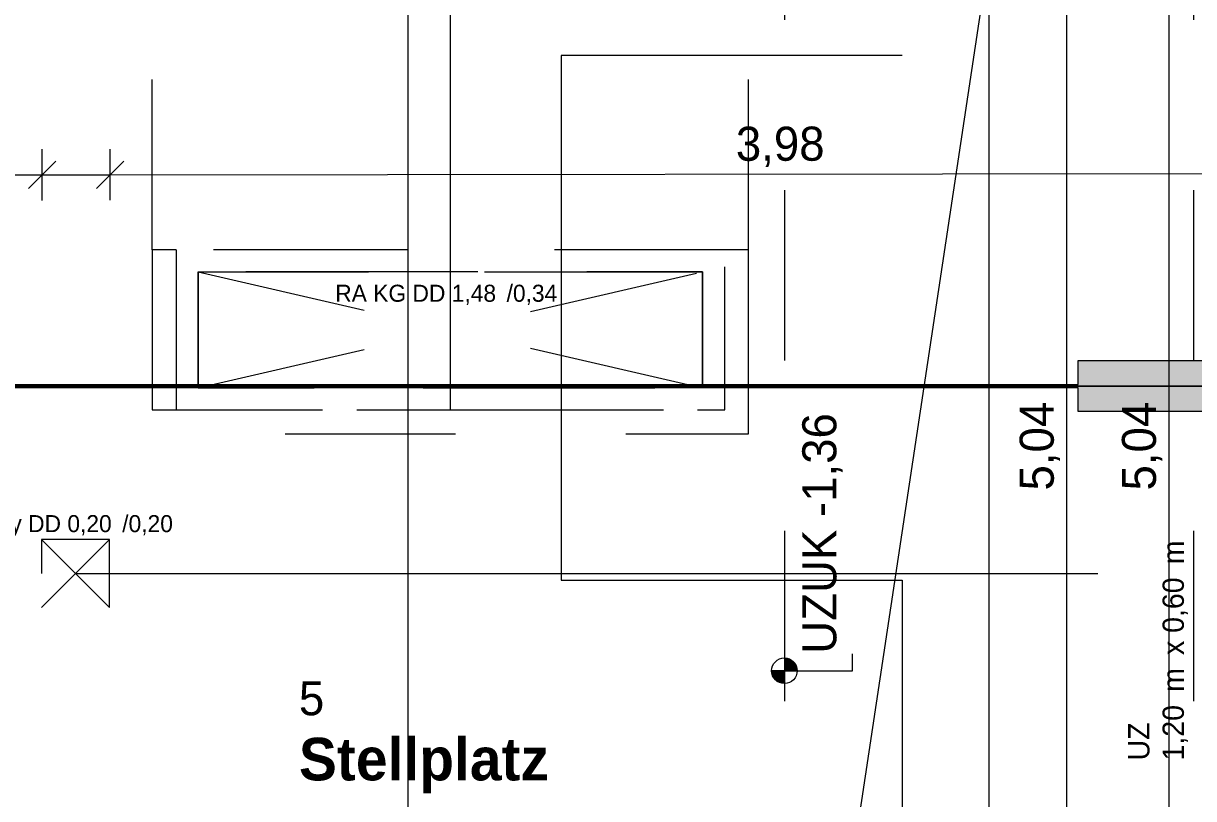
# Model space of a CAD drawing. Header units: metres. Extents: x -14 to 130, y -38 to 4.
# Drawn here: x 1.872 to 5.306, y -20.656 to -18.381 of the extents above; entities that cross this region are included whole.
import ezdxf

# ---------------------------------------------------------------- set-up
doc = ezdxf.new("R2010")
doc.units = ezdxf.units.M
doc.header["$MEASUREMENT"] = 0
for name, pattern in [('Kanal', [0.005, 0.003, -0.001, 0, -0.001]), ('Schnittlinie', [0.006, 0.003, -0.0015, 0, -0.0015]), ('Strichliert_1_-1', [2, 1, -1]), ('Untersicht', [0.001, 0.0005, -0.0005])]:
    doc.linetypes.add(name, pattern=pattern)
for name, color, linetype in [('-1._KG PP_3_210 Decke', 7, 'Continuous'), ('-1._KG PP_3_250 Träger Unterzug', 7, 'Continuous'), ('-1._KG PP_3_270 Deckendurchbruchsymbol', 7, 'Continuous'), ('-1._KG PP_3_570 Beschriftung 3D', 7, 'Continuous'), ('-1._KG PP_3_810 Raum', 7, 'Continuous'), ('-1._KG PP_3_815 Raumbegrenzung', 7, 'Continuous'), ('-1._KG PP_3_851 Marker Schnitt', 7, 'Continuous'), ('-1._KG PP_3_945 Einreichplan Beschriftung', 7, 'Continuous'), ('-1._KG PP_3_950 Polierplan Bemaßung', 7, 'Continuous'), ('-1._KG PP_3_970 Brandschutz', 7, 'Continuous'), ('-1._KG PP_3_Bemaßen_Sperrmaß 2D', 7, 'Continuous'), ('-1._KG PP_3_Kataster Grenzpunkte_Grenzpunkt (GP) Hausecke_Kennzeichen', 7, 'Continuous'), ('-1._KG PP_3_Kataster Grenzpunkte_Grenzpunkt (GP) Zeichen im Fels_Kennzeichen', 7, 'Continuous')]:
    doc.layers.add(name, color=color, linetype=linetype)
doc.styles.add('ERSTELLTER_STIL_5', font='')
doc.styles.add('ERSTELLTER_STIL_9', font='')
doc.styles.get('ERSTELLTER_STIL_5').set_extended_font_data('Eurostile')
doc.styles.get('ERSTELLTER_STIL_9').set_extended_font_data('Eurostile', bold=True)
doc.linetypes.add('GAS', pattern='A,0,[1,415_260415_PP_VA_1_2 -1 KG1.Shx,S=0.186508,R=0,X=0,Y=0],-26.5,0', length=26.5)

msp = doc.modelspace()

# ---------------------------------------------------------------- hatches: boundary and pattern name
at = {"layer": '-1._KG PP_3_570 Beschriftung 3D', "linetype": 'Continuous', "lineweight": 0, "true_color": 0x191100}
h = msp.add_hatch(color=28, dxfattribs=at)
h.paths.add_polyline_path([(0.8669, -11.48), (0.8449, -11.48), (0.8449, -11.49), (0.8669, -11.49), (0.8669, -11.935), (1.0169, -11.935), (1.0169, -11.56), (1.7669, -11.56), (1.7669, -11.49), (4.9669, -11.49), (4.9669, -11.56), (5.7169, -11.56), (5.7169, -11.935), (5.7869, -11.935), (5.7869, -13.105), (5.7169, -13.105), (5.7169, -13.855), (4.9669, -13.855), (4.9669, -13.925), (1.7669, -13.925), (1.7669, -13.855), (1.0169, -13.855), (1.0169, -13.105), (0.8669, -13.105), (0.8669, -14.005), (1.7669, -14.005), (1.7669, -13.935), (4.9669, -13.935), (4.9669, -14.005), (5.7869, -14.005), (5.7869, -14.205), (4.9669, -14.205), (4.9669, -14.275), (1.7669, -14.275), (1.7669, -14.205), (0.8669, -14.205), (0.8669, -15.105), (1.0169, -15.105), (1.0169, -14.355), (1.7669, -14.355), (1.7669, -14.285), (4.9669, -14.285), (4.9669, -14.355), (5.7169, -14.355), (5.7169, -15.105), (5.7869, -15.105), (5.7869, -15.825), (5.7169, -15.825), (5.7169, -16.575), (4.9669, -16.575), (4.9669, -16.645), (1.7669, -16.645), (1.7669, -16.575), (1.0169, -16.575), (1.0169, -15.825), (0.8669, -15.825), (0.8669, -16.725), (1.7669, -16.725), (1.7669, -16.655), (4.9669, -16.655), (4.9669, -16.725), (5.7869, -16.725), (5.7869, -16.925), (4.9669, -16.925), (4.9669, -16.995), (1.7669, -16.995), (1.7669, -16.925), (0.8669, -16.925), (0.8669, -17.825), (1.0169, -17.825), (1.0169, -17.075), (1.7669, -17.075), (1.7669, -17.005), (4.9669, -17.005), (4.9669, -17.075), (5.7169, -17.075), (5.7169, -17.825), (5.7869, -17.825), (5.7869, -18.995), (5.7169, -18.995), (5.7169, -19.37), (4.9669, -19.37), (4.9669, -19.44), (1.7669, -19.44), (1.7669, -19.37), (1.0169, -19.37), (1.0169, -18.995), (0.8669, -18.995), (0.8669, -19.895), (1.0169, -19.895), (1.0169, -19.52), (1.7669, -19.52), (1.7669, -19.45), (4.9669, -19.45), (4.9669, -19.52), (5.7169, -19.52), (5.7169, -19.895), (5.7869, -19.895), (5.7869, -21.065), (5.7169, -21.065), (5.7169, -21.815), (4.9669, -21.815), (4.9669, -21.885), (1.7669, -21.885), (1.7669, -21.815), (1.0169, -21.815), (1.0169, -21.065), (0.8669, -21.065), (0.8669, -21.965), (1.7669, -21.965), (1.7669, -21.895), (4.9669, -21.895), (4.9669, -21.965), (5.7869, -21.965), (5.7869, -22.165), (4.9669, -22.165), (4.9669, -22.235), (1.7669, -22.235), (1.7669, -22.165), (0.8669, -22.165), (0.8669, -23.065), (1.0169, -23.065), (1.0169, -22.315), (1.7669, -22.315), (1.7669, -22.245), (4.9669, -22.245), (4.9669, -22.315), (5.7169, -22.315), (5.7169, -23.065), (5.7869, -23.065), (5.7869, -24.235), (5.7169, -24.235), (5.7169, -24.61), (4.9669, -24.61), (4.9669, -24.68), (1.7669, -24.68), (1.7669, -24.61), (1.0169, -24.61), (1.0169, -24.235), (0.8669, -24.235), (0.8669, -25.135), (1.0169, -25.135), (1.0169, -24.76), (1.7669, -24.76), (1.7669, -24.69), (4.9669, -24.69), (4.9669, -24.76), (5.7169, -24.76), (5.7169, -25.135), (5.7869, -25.135), (5.7869, -26.305), (5.7169, -26.305), (5.7169, -27.055), (4.9669, -27.055), (4.9669, -27.125), (1.7669, -27.125), (1.7669, -27.055), (1.0169, -27.055), (1.0169, -26.305), (0.8669, -26.305), (0.8669, -27.205), (1.7669, -27.205), (1.7669, -27.135), (4.9669, -27.135), (4.9669, -27.205), (5.8569, -27.205), (5.8569, -27.2189), (4.976, -27.345), (4.9859, -27.4143), (1.8181, -27.8674), (1.8082, -27.7981), (0.9173, -27.9256), (1.0447, -28.8165), (1.1932, -28.7953), (1.087, -28.0528), (1.8294, -27.9466), (1.8195, -27.8773), (4.9873, -27.4242), (4.9972, -27.4935), (5.7396, -27.3872), (5.8458, -28.1297), (5.9151, -28.1198), (6.0171, -28.8325), (5.9478, -28.8424), (6.054, -29.5849), (5.3116, -29.6911), (5.3215, -29.7604), (2.1537, -30.2135), (2.1438, -30.1442), (1.4014, -30.2504), (1.2952, -29.508), (1.1467, -29.5292), (1.2741, -30.4202), (0.9173, -30.4715), (1.0447, -31.3624), (1.1932, -31.3412), (1.087, -30.5987), (1.8294, -30.4925), (1.8195, -30.4232), (4.9873, -29.9701), (4.9972, -30.0394), (5.7396, -29.9332), (5.8458, -30.6756), (5.9151, -30.6657), (6.0171, -31.3784), (5.9478, -31.3883), (6.054, -32.1308), (5.3116, -32.237), (5.3215, -32.3063), (2.1537, -32.7594), (2.1438, -32.6901), (1.4014, -32.7963), (1.2952, -32.0539), (1.1467, -32.0751), (1.2741, -32.9661), (2.1651, -32.8386), (2.1551, -32.7693), (5.3229, -32.3162), (5.3328, -32.3855), (13.0079, -31.2875), (13.0178, -31.3553), (13.9084, -31.2254), (13.8997, -31.166), (17.0675, -30.7129), (17.0749, -30.7638), (17.9655, -30.634), (17.8356, -29.7434), (17.7645, -29.7538), (17.6625, -29.0411), (17.7318, -29.031), (17.602, -28.1404), (16.7114, -28.2702), (16.7227, -28.3479), (13.555, -28.8011), (13.5557, -28.806), (13.5448, -28.7318), (12.6543, -28.8616), (12.7841, -29.7522), (12.8533, -29.7421), (12.9553, -30.4549), (12.8879, -30.4647), (13.0065, -31.2777), (6.2223, -32.2481), (6.0963, -31.3671), (6.027, -31.377), (5.925, -30.6643), (5.9943, -30.6544), (5.8668, -29.7632), (6.2237, -29.7121), (6.0963, -28.8212), (6.027, -28.8311), (5.925, -28.1184), (5.9943, -28.1084), (5.8669, -27.2175), (5.8669, -26.305), (5.7969, -26.305), (5.7969, -25.135), (5.8669, -25.135), (5.8669, -24.235), (5.7969, -24.235), (5.7969, -23.065), (5.8669, -23.065), (5.8669, -22.165), (5.7969, -22.165), (5.7969, -21.965), (5.8669, -21.965), (5.8669, -21.065), (5.7969, -21.065), (5.7969, -19.895), (5.8669, -19.895), (5.8669, -18.995), (5.7969, -18.995), (5.7969, -17.825), (5.8669, -17.825), (5.8669, -16.925), (5.7969, -16.925), (5.7969, -16.725), (5.8669, -16.725), (5.8669, -15.825), (5.7969, -15.825), (5.7969, -15.105), (5.8669, -15.105), (5.8669, -14.205), (5.7969, -14.205), (5.7969, -14.005), (5.8669, -14.005), (5.8669, -13.105), (5.7969, -13.105), (5.7969, -11.935), (5.8669, -11.935), (5.8669, -11.035), (5.7969, -11.035), (5.7969, -9.865), (5.8669, -9.865), (5.8669, -8.965), (4.9669, -8.965), (4.9669, -9.035), (1.7669, -9.035), (1.7669, -8.965), (0.8669, -8.965), (0.8669, -9.865), (1.0169, -9.865), (1.0169, -9.115), (1.7669, -9.115), (1.7669, -9.045), (4.9669, -9.045), (4.9669, -9.115), (5.7169, -9.115), (5.7169, -9.865), (5.7869, -9.865), (5.7869, -11.035), (5.7169, -11.035), (5.7169, -11.41), (4.9669, -11.41), (4.9669, -11.48), (1.7669, -11.48), (1.7669, -11.41), (1.0169, -11.41), (1.0169, -11.035), (0.8669, -11.035)])
h.paths.add_polyline_path([(12.9325, -29.7306), (12.8243, -28.9884), (13.5665, -28.8802), (13.5564, -28.811), (16.7241, -28.3578), (16.7228, -28.3486), (16.733, -28.4186), (17.4752, -28.3104), (17.5834, -29.0526), (17.6526, -29.0425), (17.7546, -29.7552), (17.6872, -29.7651), (17.7954, -30.5072), (17.0532, -30.6154), (17.066, -30.703), (13.8983, -31.1561), (13.8867, -31.077), (13.1446, -31.1852), (13.0364, -30.443), (12.9652, -30.4534), (12.8632, -29.7407)], flags=0)
at = {"layer": '-1._KG PP_3_Kataster Grenzpunkte_Grenzpunkt (GP) Hausecke_Kennzeichen', "linetype": 'Continuous', "lineweight": 0, "true_color": 0x000000}
for points in [[(4.105, -20.2805), (4.1425, -20.2805), (4.1397, -20.2661), (4.1315, -20.2539), (4.1194, -20.2458), (4.105, -20.243)], [(4.105, -20.2805), (4.0675, -20.2805), (4.0704, -20.2948), (4.0785, -20.307), (4.0907, -20.3151), (4.105, -20.318)]]:
    msp.add_hatch(color=18, dxfattribs=at).paths.add_polyline_path(points)

# ---------------------------------------------------------------- linework, layer by layer
at = {"layer": '-1._KG PP_3_210 Decke', "color": 8, "linetype": 'Untersicht', "lineweight": 13, "ltscale": 1000, "flags": 128}
msp.add_lwpolyline([(2.385, -19.11), (2.385, -19.45), (3.865, -19.45), (3.865, -19.11)], close=True, dxfattribs=at)
at = {"layer": '-1._KG PP_3_250 Träger Unterzug', "color": 76, "linetype": 'GAS', "lineweight": 13, "ltscale": 1000, "true_color": 0x3f7f02}
msp.add_line((4.705, -14.005), (4.705, -22.165), dxfattribs=at)
at = {"layer": '-1._KG PP_3_250 Träger Unterzug', "color": 76, "linetype": 'Untersicht', "lineweight": 13, "ltscale": 1000, "true_color": 0x3f7f02, "flags": 128}
for points in [[(4.105, -14.87), (4.105, -21.495)], [(5.305, -14.87), (5.305, -21.495)]]:
    msp.add_lwpolyline(points, dxfattribs=at)
at = {"layer": '-1._KG PP_3_270 Deckendurchbruchsymbol', "color": 7, "linetype": 'Untersicht', "lineweight": 13, "ltscale": 1000}
for p, q in [((2.385, -19.45), (3.865, -19.11)), ((2.385, -19.11), (3.865, -19.45)), ((1.925, -20.095), (2.125, -19.895)), ((1.925, -19.895), (2.125, -20.095))]:
    msp.add_line(p, q, dxfattribs=at)
at = {"layer": '-1._KG PP_3_270 Deckendurchbruchsymbol', "color": 7, "linetype": 'Untersicht', "lineweight": 13, "ltscale": 1000, "flags": 128}
for points in [[(3.865, -19.45), (3.865, -19.11), (2.385, -19.11), (2.385, -19.45)], [(2.125, -20.095), (2.125, -19.895), (1.925, -19.895), (1.925, -20.095)]]:
    msp.add_lwpolyline(points, close=True, dxfattribs=at)
at = {"layer": '-1._KG PP_3_570 Beschriftung 3D', "color": 40, "linetype": 'Continuous', "lineweight": 0, "ltscale": 1000, "true_color": 0xffb300, "flags": 128}
for points in [[(4.9669, -19.37), (5.7169, -19.37)], [(4.9669, -19.44), (4.9669, -19.37)], [(1.7669, -19.44), (4.9669, -19.44)], [(4.9669, -19.45), (1.7669, -19.45)], [(4.9669, -19.52), (4.9669, -19.45)], [(5.7169, -19.52), (4.9669, -19.52)]]:
    msp.add_lwpolyline(points, dxfattribs=at)
at = {"layer": '-1._KG PP_3_810 Raum', "color": 5, "linetype": 'Continuous', "lineweight": 0, "ltscale": 1000, "flags": 128}
for points in [[(0.8669, -16.925), (0.8669, -19.445), (5.8669, -19.445), (5.8669, -16.925)], [(0.8669, -19.445), (0.8669, -21.965), (5.8669, -21.965), (5.8669, -19.445)]]:
    msp.add_lwpolyline(points, close=True, dxfattribs=at)
at = {"layer": '-1._KG PP_3_815 Raumbegrenzung', "color": 5, "linetype": 'Continuous', "lineweight": 0, "ltscale": 1000, "flags": 128}
for points in [[(5.8669, -19.445), (0.8669, -19.445), (0.8669, -16.925), (5.8669, -16.925)], [(5.8669, -21.965), (0.8669, -21.965), (0.8669, -19.445), (5.8669, -19.445)]]:
    msp.add_lwpolyline(points, close=True, dxfattribs=at)
at = {"layer": '-1._KG PP_3_851 Marker Schnitt', "color": 7, "linetype": 'Schnittlinie', "lineweight": 13, "ltscale": 1000}
for p, q in [((4.45, 3.0949), (4.45, -18.475)), ((4.45, -18.475), (3.45, -18.475)), ((3.45, -18.475), (3.45, -20.015)), ((3.45, -20.015), (4.45, -20.015)), ((4.45, -20.015), (4.45, -35.645))]:
    msp.add_line(p, q, dxfattribs=at)
at = {"layer": '-1._KG PP_3_970 Brandschutz', "color": 16, "linetype": 'GAS', "lineweight": 13, "ltscale": 1000, "true_color": 0x7e0000}
msp.add_line((3.125, -19.515), (3.125, -13.83), dxfattribs=at)
at = {"layer": '-1._KG PP_3_970 Brandschutz', "color": 16, "linetype": 'Untersicht', "lineweight": 13, "ltscale": 1000, "true_color": 0x7e0000, "flags": 128}
for points in [[(2.25, -19.045), (2.25, -14.37)], [(4, -19.045), (4, -14.37)], [(2.32, -19.045), (2.25, -19.045), (2.25, -19.585), (4, -19.585), (4, -19.045), (3.93, -19.045)], [(4, -19.045), (3.93, -19.045), (2.32, -19.045), (2.25, -19.045)], [(2.25, -19.045), (2.25, -19.515)], [(3.93, -19.045), (2.32, -19.045)], [(2.32, -19.045), (2.32, -19.515), (3.93, -19.515), (3.93, -19.045)], [(4, -19.515), (4, -19.045)], [(2.385, -19.45), (2.385, -19.11)], [(2.385, -19.11), (3.865, -19.11)], [(3.865, -19.11), (3.865, -19.45)], [(3.865, -19.45), (2.385, -19.45)], [(2.25, -19.515), (2.32, -19.515), (3.93, -19.515), (4, -19.515)]]:
    msp.add_lwpolyline(points, dxfattribs=at)
msp.add_lwpolyline([(3.865, -19.11), (3.865, -19.45), (2.385, -19.45), (2.385, -19.11)], close=True, dxfattribs=at)
at = {"layer": '-1._KG PP_3_Bemaßen_Sperrmaß 2D', "color": 5, "linetype": 'GAS', "lineweight": 0, "ltscale": 1000}
msp.add_line((3, 3), (3, -36), dxfattribs=at)
at = {"layer": '-1._KG PP_3_Kataster Grenzpunkte_Grenzpunkt (GP) Hausecke_Kennzeichen', "color": 7, "linetype": 'Strichliert_1_-1', "lineweight": 13, "ltscale": 1000}
msp.add_line((4.1054, -22.1625), (5.2756, -14.4005), dxfattribs=at)
at = {"layer": '-1._KG PP_3_Kataster Grenzpunkte_Grenzpunkt (GP) Hausecke_Kennzeichen', "color": 76, "linetype": 'Continuous', "lineweight": 13, "ltscale": 1000, "true_color": 0x3f7f02}
msp.add_line((4.9339, -21.965), (4.9339, -16.925), dxfattribs=at)
at = {"layer": '-1._KG PP_3_Kataster Grenzpunkte_Grenzpunkt (GP) Hausecke_Kennzeichen', "color": 6, "linetype": 'Continuous', "lineweight": 13, "ltscale": 1000, "true_color": 0xfb02fe}
for p, q in [((5.2339, -21.965), (5.2339, -16.925)), ((1.9269, -18.9001), (1.9267, -18.7501)), ((2.1269, -18.8998), (2.1267, -18.7498)), ((1.9668, -18.785), (1.8869, -18.8651)), ((2.1668, -18.7848), (2.0869, -18.8649)), ((0.8553, -18.8264), (1.9268, -18.8251)), ((1.9268, -18.8251), (2.1268, -18.8248)), ((2.1268, -18.8248), (6.1048, -18.8199))]:
    msp.add_line(p, q, dxfattribs=at)
at = {"layer": '-1._KG PP_3_Kataster Grenzpunkte_Grenzpunkt (GP) Hausecke_Kennzeichen', "color": 7, "linetype": 'Continuous', "lineweight": 13, "ltscale": 1000}
for p, q in [((4.105, -20.243), (4.105, -20.318)), ((4.305, -20.2805), (4.305, -20.2305)), ((4.1425, -20.2805), (4.0675, -20.2805)), ((4.105, -20.2805), (4.305, -20.2805))]:
    msp.add_line(p, q, dxfattribs=at)
msp.add_circle((4.105, -20.2805), 0.0375, dxfattribs=at)
at = {"layer": '-1._KG PP_3_Kataster Grenzpunkte_Grenzpunkt (GP) Zeichen im Fels_Kennzeichen', "color": 171, "linetype": 'Kanal', "lineweight": 13, "ltscale": 1000, "true_color": 0x6c6cff, "flags": 128}
msp.add_lwpolyline([(2.025, -19.995), (5.1802, -19.995), (5.4314, -20.2462)], dxfattribs=at)

# ---------------------------------------------------------------- texts
at = {"layer": '-1._KG PP_3_270 Deckendurchbruchsymbol', "color": 1, "linetype": 'Continuous', "lineweight": 0, "char_height": 0.05, "attachment_point": 8, "style": 'ERSTELLTER_STIL_5'}
for s, insert in [('\\A1;{\\pqc;\\pt0;\\fEurostile|b0|i0|c0|p0;\\W1.000000;RA KG DD 1,48\\fEurostile|b0|i0|c0|p0;\\W1.000000;\\A1{\\H.66x;\\S^  ;}\\fEurostile|b0|i0|c0|p0;\\W1.000000; /0,34\\fEurostile|b0|i0|c0|p0;\\W1.000000;\\A1{\\H.66x;\\S^  ;}\\fEurostile|b0|i0|c0|p0;\\W1.000000;\\fEurostile|b0|i0|c0|p0;\\W1.000000;\\A1{\\H.66x;\\S^  ;}}', (3.125, -19.2122)), ('\\A1;{\\pqc;\\pt0;\\fEurostile|b0|i0|c0|p0;\\W1.000000;Gully DD 0,20\\fEurostile|b0|i0|c0|p0;\\W1.000000;\\A1{\\H.66x;\\S^  ;}\\fEurostile|b0|i0|c0|p0;\\W1.000000; /0,20\\fEurostile|b0|i0|c0|p0;\\W1.000000;\\A1{\\H.66x;\\S^  ;}\\fEurostile|b0|i0|c0|p0;\\W1.000000;\\fEurostile|b0|i0|c0|p0;\\W1.000000;\\A1{\\H.66x;\\S^  ;}}', (2.025, -19.8888))]:
    msp.add_mtext(s, dxfattribs=dict(at, insert=insert))
at = {"layer": '-1._KG PP_3_810 Raum', "color": 7, "linetype": 'Continuous', "lineweight": 13, "attachment_point": 1}
for s, insert, char_height, style in [('\\A1;{\\pql;\\pt0;\\fEurostile|b0|i0|c0|p0;\\W1.000000;5}', (2.6803, -20.3112), 0.1, 'ERSTELLTER_STIL_5'), ('\\A1;{\\pql;\\pt0;\\fEurostile|b1|i0|c0|p0;\\W1.000000;Stellplatz}', (2.6803, -20.4773), 0.125, 'ERSTELLTER_STIL_9')]:
    msp.add_mtext(s, dxfattribs=dict(at, insert=insert, char_height=char_height, style=style))
at = {"layer": '-1._KG PP_3_945 Einreichplan Beschriftung', "color": 7, "linetype": 'Continuous', "lineweight": 13, "char_height": 0.0625, "attachment_point": 1, "rotation": 90, "style": 'ERSTELLTER_STIL_5'}
for s, insert in [('\\A1;{\\pql;\\pt0,1;\\fEurostile|b0|i0|c0|p0;\\W1.000000;1,20\\fEurostile|b0|i0|c0|p0;\\W1.000000;\\A1{\\H.66x;\\S^  ;}\\fEurostile|b0|i0|c0|p0;\\W1.000000; m\\fEurostile|b0|i0|c0|p0;\\W1.000000;\\A1{\\H.66x;\\S^  ;}\\fEurostile|b0|i0|c0|p0;\\W1.000000; x \\fEurostile|b0|i0|c0|p0;\\W1.000000;\\fEurostile|b0|i0|c0|p0;\\W1.000000;\\fEurostile|b0|i0|c0|p0;\\W1.000000;\\fEurostile|b0|i0|c0|p0;\\W1.000000;\\fEurostile|b0|i0|c0|p0;\\W1.000000;0,60\\fEurostile|b0|i0|c0|p0;\\W1.000000;\\A1{\\H.66x;\\S^  ;}\\fEurostile|b0|i0|c0|p0;\\W1.000000; m\\fEurostile|b0|i0|c0|p0;\\W1.000000;\\A1{\\H.66x;\\S^  ;}\\fEurostile|b0|i0|c0|p0;\\W1.000000;\\fEurostile|b0|i0|c0|p0;\\W1.000000;\\fEurostile|b0|i0|c0|p0;\\W1.000000;\\fEurostile|b0|i0|c0|p0;\\W1.000000;\\fEurostile|b0|i0|c0|p0;\\W1.000000;\\fEurostile|b0|i0|c0|p0;\\W1.000000;\\fEurostile|b0|i0|c0|p0;\\W1.000000;\\A1{\\H.66x;\\S^  ;}\\fEurostile|b0|i0|c0|p0;\\W1.000000;\\fEurostile|b0|i0|c0|p0;\\W1.000000;\\A1{\\H.66x;\\S^  ;}\\fEurostile|b0|i0|c0|p0;\\W1.000000;\\fEurostile|b0|i0|c0|p0;\\W1.000000;\\fEurostile|b0|i0|c0|p0;\\W1.000000;\\fEurostile|b0|i0|c0|p0;\\W1.000000;\\fEurostile|b0|i0|c0|p0;\\W1.000000;\\fEurostile|b0|i0|c0|p0;\\W1.000000;\\fEurostile|b0|i0|c0|p0;\\W1.000000;\\A1{\\H.66x;\\S^  ;}\\fEurostile|b0|i0|c0|p0;\\W1.000000;\\fEurostile|b0|i0|c0|p0;\\W1.000000;\\A1{\\H.66x;\\S^  ;}\\fEurostile|b0|i0|c0|p0;\\W1.000000;\\fEurostile|b0|i0|c0|p0;\\W1.000000;\\fEurostile|b0|i0|c0|p0;\\W1.000000;\\fEurostile|b0|i0|c0|p0;\\W1.000000;\\fEurostile|b0|i0|c0|p0;\\W1.000000;\\fEurostile|b0|i0|c0|p0;\\W1.000000;\\fEurostile|b0|i0|c0|p0;\\W1.000000;\\A1{\\H.66x;\\S^  ;}\\fEurostile|b0|i0|c0|p0;\\W1.000000;\\fEurostile|b0|i0|c0|p0;\\W1.000000;\\A1{\\H.66x;\\S^  ;}\\fEurostile|b0|i0|c0|p0;\\W1.000000;\\fEurostile|b0|i0|c0|p0;\\W1.000000;\\fEurostile|b0|i0|c0|p0;\\W1.000000;\\fEurostile|b0|i0|c0|p0;\\W1.000000;\\fEurostile|b0|i0|c0|p0;\\W1.000000;\\fEurostile|b0|i0|c0|p0;\\W1.000000;\\fEurostile|b0|i0|c0|p0;\\W1.000000;\\A1{\\H.66x;\\S^  ;}\\fEurostile|b0|i0|c0|p0;\\W1.000000;}', (5.2146, -20.5437)), ('\\A1;{\\pql;\\pt0,1;\\fEurostile|b0|i0|c0|p0;\\W1.000000;UZ\\fEurostile|b0|i0|c0|p0;\\W1.000000;\\A1{\\H.66x;\\S^  ;}\\fEurostile|b0|i0|c0|p0;\\W1.000000;\\fEurostile|b0|i0|c0|p0;\\W1.000000;\\A1{\\H.66x;\\S^  ;}\\fEurostile|b0|i0|c0|p0;\\W1.000000;\\fEurostile|b0|i0|c0|p0;\\W1.000000;\\fEurostile|b0|i0|c0|p0;\\W1.000000;\\fEurostile|b0|i0|c0|p0;\\W1.000000;\\fEurostile|b0|i0|c0|p0;\\W1.000000;\\fEurostile|b0|i0|c0|p0;\\W1.000000;\\fEurostile|b0|i0|c0|p0;\\W1.000000;\\A1{\\H.66x;\\S^  ;}\\fEurostile|b0|i0|c0|p0;\\W1.000000;\\fEurostile|b0|i0|c0|p0;\\W1.000000;\\A1{\\H.66x;\\S^  ;}\\fEurostile|b0|i0|c0|p0;\\W1.000000;\\fEurostile|b0|i0|c0|p0;\\W1.000000;\\fEurostile|b0|i0|c0|p0;\\W1.000000;\\fEurostile|b0|i0|c0|p0;\\W1.000000;\\fEurostile|b0|i0|c0|p0;\\W1.000000;\\fEurostile|b0|i0|c0|p0;\\W1.000000;\\fEurostile|b0|i0|c0|p0;\\W1.000000;\\A1{\\H.66x;\\S^  ;}\\fEurostile|b0|i0|c0|p0;\\W1.000000;\\fEurostile|b0|i0|c0|p0;\\W1.000000;\\A1{\\H.66x;\\S^  ;}\\fEurostile|b0|i0|c0|p0;\\W1.000000;\\fEurostile|b0|i0|c0|p0;\\W1.000000;\\fEurostile|b0|i0|c0|p0;\\W1.000000;\\fEurostile|b0|i0|c0|p0;\\W1.000000;\\fEurostile|b0|i0|c0|p0;\\W1.000000;\\fEurostile|b0|i0|c0|p0;\\W1.000000;\\fEurostile|b0|i0|c0|p0;\\W1.000000;\\A1{\\H.66x;\\S^  ;}\\fEurostile|b0|i0|c0|p0;\\W1.000000;\\fEurostile|b0|i0|c0|p0;\\W1.000000;\\A1{\\H.66x;\\S^  ;}\\fEurostile|b0|i0|c0|p0;\\W1.000000;\\fEurostile|b0|i0|c0|p0;\\W1.000000;\\fEurostile|b0|i0|c0|p0;\\W1.000000;\\fEurostile|b0|i0|c0|p0;\\W1.000000;\\fEurostile|b0|i0|c0|p0;\\W1.000000;\\fEurostile|b0|i0|c0|p0;\\W1.000000;\\fEurostile|b0|i0|c0|p0;\\W1.000000;\\A1{\\H.66x;\\S^  ;}\\fEurostile|b0|i0|c0|p0;\\W1.000000;\\fEurostile|b0|i0|c0|p0;\\W1.000000;\\A1{\\H.66x;\\S^  ;}\\fEurostile|b0|i0|c0|p0;\\W1.000000;\\fEurostile|b0|i0|c0|p0;\\W1.000000;\\fEurostile|b0|i0|c0|p0;\\W1.000000;\\fEurostile|b0|i0|c0|p0;\\W1.000000;\\fEurostile|b0|i0|c0|p0;\\W1.000000;\\fEurostile|b0|i0|c0|p0;\\W1.000000;\\fEurostile|b0|i0|c0|p0;\\W1.000000;\\A1{\\H.66x;\\S^  ;}\\fEurostile|b0|i0|c0|p0;\\W1.000000;}', (5.1136, -20.5437))]:
    msp.add_mtext(s, dxfattribs=dict(at, insert=insert))
at = {"layer": '-1._KG PP_3_950 Polierplan Bemaßung', "color": 6, "linetype": 'Continuous', "lineweight": 13, "true_color": 0xfb02fe, "char_height": 0.1, "width": 0.306373, "attachment_point": 7, "style": 'ERSTELLTER_STIL_5'}
for s, insert, rotation in [('\\A1;{\\pql;\\fEurostile|b0|i0|c0|p0;\\W1.000000;3,98}', (3.9626, -18.8025), 0.0714), ('\\A1;{\\pql;\\fEurostile|b0|i0|c0|p0;\\W1.000000;5,04}', (5.2139, -19.7514), 90)]:
    msp.add_mtext(s, dxfattribs=dict(at, insert=insert, rotation=rotation))
at = {"layer": '-1._KG PP_3_950 Polierplan Bemaßung', "color": 76, "linetype": 'Continuous', "lineweight": 13, "true_color": 0x3f7f02, "insert": (4.9139, -19.7514), "char_height": 0.1, "width": 0.306373, "attachment_point": 7, "rotation": 90, "style": 'ERSTELLTER_STIL_5'}
msp.add_mtext('\\A1;{\\pql;\\fEurostile|b0|i0|c0|p0;\\W1.000000;5,04}', dxfattribs=at)
at = {"layer": '-1._KG PP_3_Kataster Grenzpunkte_Grenzpunkt (GP) Hausecke_Kennzeichen', "color": 7, "linetype": 'Continuous', "lineweight": 13, "insert": (4.276, -20.2305), "char_height": 0.1, "attachment_point": 7, "rotation": 90, "style": 'ERSTELLTER_STIL_5'}
msp.add_mtext('\\A1;{\\pql;\\fEurostile|b0|i0|c0|p0;\\W1.000000;UZ\\fEurostile|b0|i0|c0|p0;\\W1.000000;UK \\fEurostile|b0|i0|c0|p0;\\W1.000000;-1,36}', dxfattribs=at)

doc.saveas('drawing.dxf')
